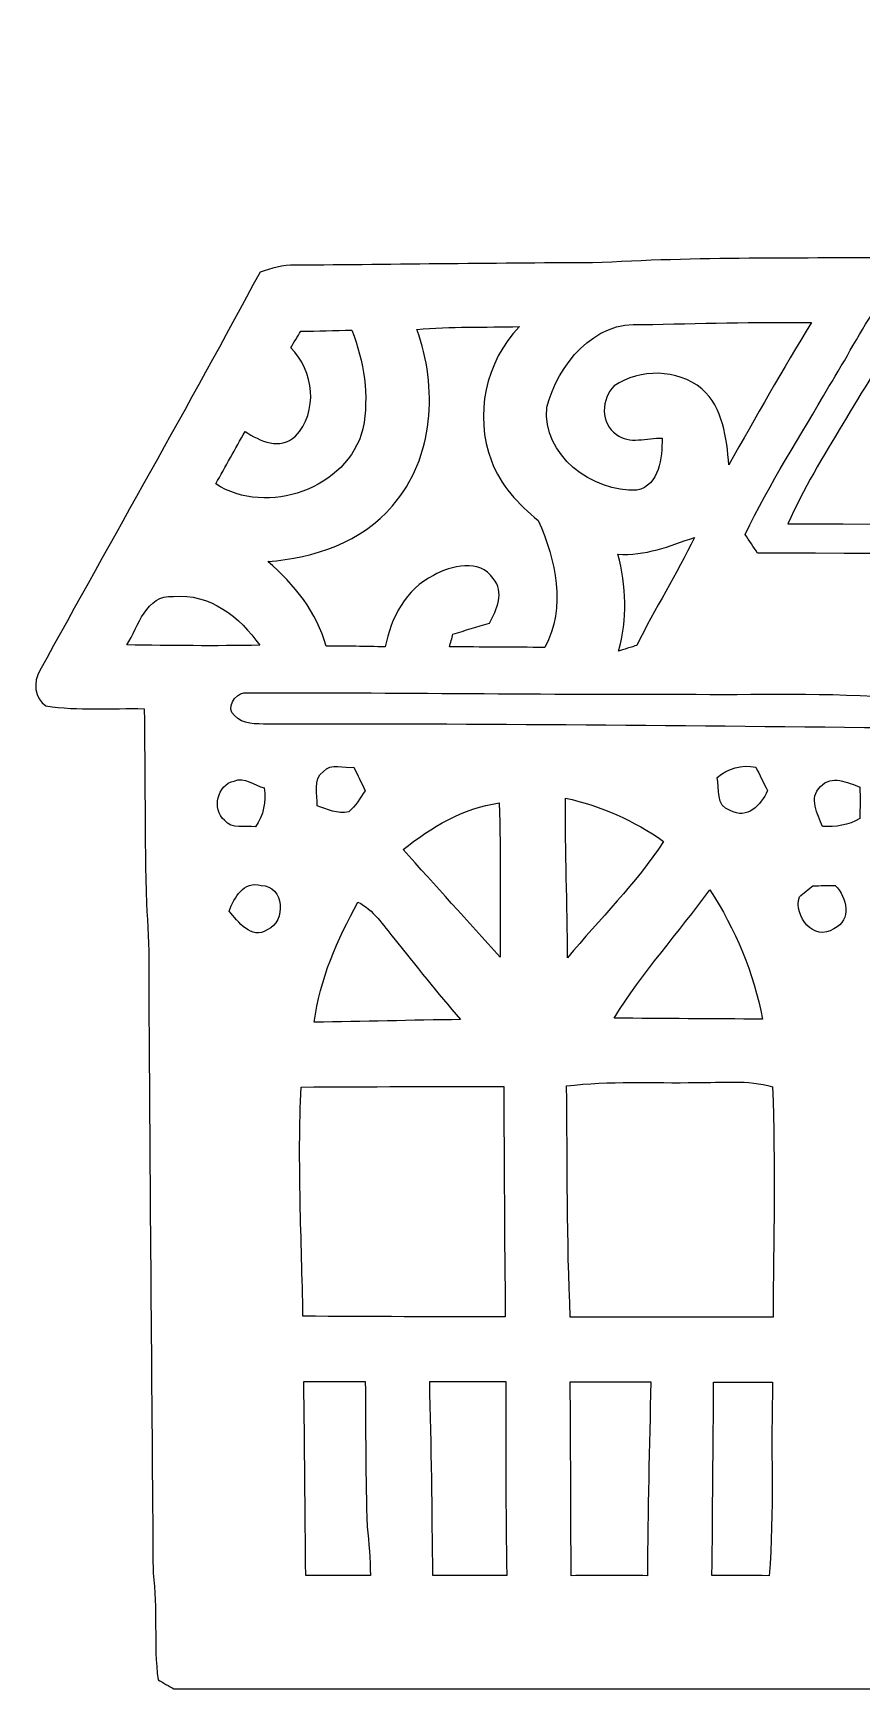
# Model space of a CAD drawing. Header units: centimetres. Extents: x -12.6 to 12.6, y -12.1 to 12.1.
# Drawn here: x -12.56 to -8.19, y -12.12 to -3.38 of the extents above; entities that cross this region are included whole.
import ezdxf

# ---------------------------------------------------------------- set-up
doc = ezdxf.new("R2010")
doc.units = ezdxf.units.CM
doc.header["$MEASUREMENT"] = 0
doc.layers.add('Camada 1', color=7, linetype='Continuous')

msp = doc.modelspace()

# ---------------------------------------------------------------- linework, layer by layer
at = {"layer": 'Camada 1', "color": 156}
for points, knots in [([(-0.26599, 12.0149), (-0.23459, 12.12285), (-0.11465, 12.13131), (-0.0208, 12.12215), (-0.0208, 12.12215), (0.00669, 12.0784), (0.04833, 12.03889), (0.05503, 11.98491), (0.05503, 11.98491), (0.08325, 11.75526), (0.08819, 11.52348), (0.09277, 11.29242), (0.09277, 11.29242), (0.26175, 11.29276), (0.43074, 11.30299), (0.60006, 11.3037), (0.60006, 11.3037), (0.67062, 11.30758), (0.74507, 11.2843), (0.79092, 11.22785), (0.79092, 11.22785), (0.81667, 11.16541), (0.79974, 11.09698), (0.79621, 11.03206), (0.79621, 11.03206), (0.59265, 10.90436), (0.34113, 10.97879), (0.11535, 10.95375), (0.11535, 10.95375), (0.1337, 10.4147), (0.18204, 9.87671), (0.19227, 9.33767), (0.19227, 9.33767), (0.89605, 8.49806), (1.59349, 7.65315), (2.29551, 6.81177), (2.29551, 6.81177), (2.35725, 6.7564), (2.35937, 6.67385), (2.34314, 6.59765), (2.34314, 6.59765), (2.28389, 6.57153), (2.22566, 6.54368), (2.16746, 6.51581), (2.16746, 6.51581), (2.31775, 5.28214), (2.47227, 4.04812), (2.60173, 2.81235), (2.60173, 2.81235), (2.60173, 2.81235), (2.61725, 2.78977), (2.61725, 2.78977), (2.61725, 2.78977), (2.63455, 2.45709), (2.69662, 2.12865), (2.73297, 1.79811), (2.73297, 1.79811), (2.87584, 0.56161), (3.03035, -0.6738), (3.17112, -1.91065), (3.17112, -1.91065), (3.22403, -2.31281), (3.26214, -2.7178), (3.32422, -3.11855), (3.32422, -3.11855), (4.38043, -3.10656), (5.43665, -3.10727), (6.49286, -3.11962), (6.49286, -3.11962), (6.67315, -3.13055), (6.8594, -3.10339), (7.03509, -3.15701), (7.03509, -3.15701), (7.32225, -3.62408), (7.59882, -4.09787), (7.8867, -4.56459), (7.8867, -4.56459), (8.42186, -4.57059), (8.95702, -4.57129), (9.49254, -4.58082), (9.49254, -4.58082), (10.07674, -4.61432), (10.66411, -4.59105), (11.24937, -4.61222), (11.24937, -4.61222), (11.28854, -4.61785), (11.32592, -4.63232), (11.36438, -4.64397), (11.36438, -4.64397), (11.74396, -5.34882), (12.14049, -6.04485), (12.52643, -6.74616), (12.52643, -6.74616), (12.57123, -6.81601), (12.54266, -6.93985), (12.44635, -6.93914), (12.44635, -6.93914), (12.28936, -6.95147), (12.13131, -6.93666), (11.97468, -6.95466), (11.97468, -6.95466), (11.97892, -8.55169), (11.98138, -10.14835), (11.98633, -11.74537), (11.98633, -11.74537), (11.98421, -11.85969), (12.00396, -11.98138), (11.94717, -12.08722), (11.94717, -12.08722), (9.44633, -12.09428), (6.94513, -12.0904), (4.44429, -12.09286), (4.44429, -12.09286), (4.07987, -12.08546), (3.71615, -12.11721), (3.35138, -12.10556), (3.35138, -12.10556), (2.98626, -12.1098), (2.62078, -12.10768), (2.25565, -12.10522), (2.25565, -12.10522), (-2.43592, -12.11297), (-7.12786, -12.11297), (-11.81946, -12.11226), (-11.81946, -12.11226), (-11.83993, -12.10027), (-11.88085, -12.07628), (-11.90166, -12.06429), (-11.90166, -12.06429), (-11.92706, -11.87767), (-11.90201, -11.68822), (-11.92812, -11.50196), (-11.92812, -11.50196), (-11.93518, -10.54876), (-11.944, -9.59555), (-11.94928, -8.6427), (-11.94928, -8.6427), (-11.95246, -8.4194), (-11.944, -8.19538), (-11.96374, -7.97277), (-11.96374, -7.97277), (-11.97292, -7.63023), (-11.96869, -7.28768), (-11.97539, -6.94513), (-11.97539, -6.94513), (-12.1479, -6.94231), (-12.32182, -6.95678), (-12.49257, -6.93067), (-12.49257, -6.93067), (-12.555, -6.89081), (-12.5603, -6.80332), (-12.52502, -6.74404), (-12.52502, -6.74404), (-12.13943, -6.04307), (-11.74291, -5.34811), (-11.36437, -4.64361), (-11.36437, -4.64361), (-11.3044, -4.62562), (-11.24408, -4.60516), (-11.18058, -4.60798), (-11.18058, -4.60798), (-10.64118, -4.6034), (-10.10144, -4.59598), (-9.56204, -4.59387), (-9.56204, -4.59387), (-9.01135, -4.5614), (-8.4589, -4.57412), (-7.90751, -4.56564), (-7.90751, -4.56564), (-7.81614, -4.47111), (-7.75757, -4.35256), (-7.68984, -4.24144), (-7.68984, -4.24144), (-7.47182, -3.87984), (-7.25557, -3.5172), (-7.03509, -3.15736), (-7.03509, -3.15736), (-6.96207, -3.13584), (-6.88657, -3.12313), (-6.81002, -3.1242), (-6.81002, -3.1242), (-5.64339, -3.10444), (-4.47674, -3.1108), (-3.31045, -3.11538), (-3.31045, -3.11538), (-3.278, -2.71215), (-3.21627, -2.31174), (-3.17076, -1.90994), (-3.17076, -1.90994), (-2.9979, -0.38276), (-2.83491, 1.14547), (-2.63666, 2.66982), (-2.63666, 2.66982), (-2.48849, 3.9698), (-2.31281, 5.26661), (-2.17099, 6.56695), (-2.17099, 6.56695), (-2.22885, 6.58671), (-2.28635, 6.60717), (-2.34421, 6.62693), (-2.34421, 6.62693), (-2.34879, 6.695), (-2.37313, 6.77509), (-2.31245, 6.82554), (-2.31245, 6.82554), (-1.59315, 7.66234), (-0.88018, 8.50477), (-0.15628, 9.33767), (-0.15628, 9.33767), (-0.14464, 9.5183), (-0.15945, 9.69926), (-0.16615, 9.87954), (-0.16615, 9.87954), (-0.19437, 10.23619), (-0.19967, 10.59391), (-0.22613, 10.95021), (-0.22613, 10.95021), (-0.30514, 10.94775), (-0.38452, 10.94563), (-0.46355, 10.94281), (-0.46355, 10.94281), (-0.63287, 10.93082), (-0.84632, 10.87331), (-0.97084, 11.02642), (-0.97084, 11.02642), (-0.97155, 11.05993), (-0.97296, 11.12696), (-0.97367, 11.16047), (-0.97367, 11.16047), (-0.93698, 11.19716), (-0.89923, 11.23349), (-0.86077, 11.26842), (-0.86077, 11.26842), (-0.65475, 11.27125), (-0.44874, 11.27971), (-0.2427, 11.28006), (-0.2427, 11.28006), (-0.24236, 11.52489), (-0.28821, 11.77042), (-0.26599, 12.0149)], [0, 0, 0, 0, 0.0163934, 0.0163934, 0.0163934, 0.0163934, 0.0327869, 0.0327869, 0.0327869, 0.0327869, 0.0491803, 0.0491803, 0.0491803, 0.0491803, 0.0655738, 0.0655738, 0.0655738, 0.0655738, 0.0819672, 0.0819672, 0.0819672, 0.0819672, 0.0983607, 0.0983607, 0.0983607, 0.0983607, 0.1147541, 0.1147541, 0.1147541, 0.1147541, 0.1311475, 0.1311475, 0.1311475, 0.1311475, 0.147541, 0.147541, 0.147541, 0.147541, 0.1639344, 0.1639344, 0.1639344, 0.1639344, 0.1803279, 0.1803279, 0.1803279, 0.1803279, 0.1967213, 0.1967213, 0.1967213, 0.1967213, 0.2131148, 0.2131148, 0.2131148, 0.2131148, 0.2295082, 0.2295082, 0.2295082, 0.2295082, 0.2459016, 0.2459016, 0.2459016, 0.2459016, 0.2622951, 0.2622951, 0.2622951, 0.2622951, 0.2786885, 0.2786885, 0.2786885, 0.2786885, 0.295082, 0.295082, 0.295082, 0.295082, 0.3114754, 0.3114754, 0.3114754, 0.3114754, 0.3278689, 0.3278689, 0.3278689, 0.3278689, 0.3442623, 0.3442623, 0.3442623, 0.3442623, 0.3606557, 0.3606557, 0.3606557, 0.3606557, 0.3770492, 0.3770492, 0.3770492, 0.3770492, 0.3934426, 0.3934426, 0.3934426, 0.3934426, 0.4098361, 0.4098361, 0.4098361, 0.4098361, 0.4262295, 0.4262295, 0.4262295, 0.4262295, 0.442623, 0.442623, 0.442623, 0.442623, 0.4590164, 0.4590164, 0.4590164, 0.4590164, 0.4754098, 0.4754098, 0.4754098, 0.4754098, 0.4918033, 0.4918033, 0.4918033, 0.4918033, 0.5081967, 0.5081967, 0.5081967, 0.5081967, 0.5245902, 0.5245902, 0.5245902, 0.5245902, 0.5409836, 0.5409836, 0.5409836, 0.5409836, 0.557377, 0.557377, 0.557377, 0.557377, 0.5737705, 0.5737705, 0.5737705, 0.5737705, 0.5901639, 0.5901639, 0.5901639, 0.5901639, 0.6065574, 0.6065574, 0.6065574, 0.6065574, 0.6229508, 0.6229508, 0.6229508, 0.6229508, 0.6393443, 0.6393443, 0.6393443, 0.6393443, 0.6557377, 0.6557377, 0.6557377, 0.6557377, 0.6721311, 0.6721311, 0.6721311, 0.6721311, 0.6885246, 0.6885246, 0.6885246, 0.6885246, 0.704918, 0.704918, 0.704918, 0.704918, 0.7213115, 0.7213115, 0.7213115, 0.7213115, 0.7377049, 0.7377049, 0.7377049, 0.7377049, 0.7540984, 0.7540984, 0.7540984, 0.7540984, 0.7704918, 0.7704918, 0.7704918, 0.7704918, 0.7868852, 0.7868852, 0.7868852, 0.7868852, 0.8032787, 0.8032787, 0.8032787, 0.8032787, 0.8196721, 0.8196721, 0.8196721, 0.8196721, 0.8360656, 0.8360656, 0.8360656, 0.8360656, 0.852459, 0.852459, 0.852459, 0.852459, 0.8688525, 0.8688525, 0.8688525, 0.8688525, 0.8852459, 0.8852459, 0.8852459, 0.8852459, 0.9016393, 0.9016393, 0.9016393, 0.9016393, 0.9180328, 0.9180328, 0.9180328, 0.9180328, 0.9344262, 0.9344262, 0.9344262, 0.9344262, 0.9508197, 0.9508197, 0.9508197, 0.9508197, 0.9672131, 0.9672131, 0.9672131, 0.9672131, 1, 1, 1, 1]), ([(-8.10259, -4.81365), (-8.10259, -4.81365), (-8.10259, -4.81365), (-8.10259, -4.81365), (-8.10259, -4.81365), (-8.20173, -4.95053), (-8.27581, -5.10433), (-8.36647, -5.24722), (-8.36647, -5.24722), (-8.51429, -5.5065), (-8.67974, -5.75697), (-8.80779, -6.02721), (-8.80779, -6.02721), (-8.78593, -6.05966), (-8.76405, -6.09211), (-8.74254, -6.12493), (-8.74254, -6.12493), (-7.11624, -6.13163), (-5.48993, -6.12563), (-3.86362, -6.12386), (-3.86362, -6.12386), (-3.82905, -6.06812), (-3.83151, -5.96299), (-3.919, -5.97358), (-3.919, -5.97358), (-5.4737, -5.96864), (-7.02875, -5.97534), (-8.58343, -5.97076), (-8.58343, -5.97076), (-8.41551, -5.60599), (-8.17633, -5.27826), (-7.989, -4.92371), (-7.989, -4.92371), (-7.98477, -4.88492), (-7.98265, -4.84575), (-7.9823, -4.80694), (-7.9823, -4.80694), (-8.02251, -4.8073), (-8.06273, -4.80942), (-8.10259, -4.81365)], [0, 0, 0, 0, 0.0909091, 0.0909091, 0.0909091, 0.0909091, 0.1818182, 0.1818182, 0.1818182, 0.1818182, 0.2727273, 0.2727273, 0.2727273, 0.2727273, 0.3636364, 0.3636364, 0.3636364, 0.3636364, 0.4545455, 0.4545455, 0.4545455, 0.4545455, 0.5454545, 0.5454545, 0.5454545, 0.5454545, 0.6363636, 0.6363636, 0.6363636, 0.6363636, 0.7272727, 0.7272727, 0.7272727, 0.7272727, 0.8181818, 0.8181818, 0.8181818, 0.8181818, 1, 1, 1, 1]), ([(-11.15025, -4.95582), (-11.15025, -4.95582), (-11.15025, -4.95582), (-11.15025, -4.95582), (-11.15025, -4.95582), (-11.16329, -4.97769), (-11.18975, -5.02143), (-11.20281, -5.04296), (-11.20281, -5.04296), (-11.07828, -5.16149), (-11.05675, -5.38268), (-11.17776, -5.50862), (-11.17776, -5.50862), (-11.25889, -5.58553), (-11.36473, -5.53507), (-11.44305, -5.48357), (-11.44305, -5.48357), (-11.49491, -5.57564), (-11.54641, -5.66807), (-11.59792, -5.7605), (-11.59792, -5.7605), (-11.32945, -5.93372), (-10.90259, -5.78626), (-10.82216, -5.46981), (-10.82216, -5.46981), (-10.78759, -5.29483), (-10.81757, -5.11493), (-10.88072, -4.94982), (-10.88072, -4.94982), (-10.97068, -4.95229), (-11.06028, -4.9537), (-11.15025, -4.95582)], [0, 0, 0, 0, 0.1111111, 0.1111111, 0.1111111, 0.1111111, 0.2222222, 0.2222222, 0.2222222, 0.2222222, 0.3333333, 0.3333333, 0.3333333, 0.3333333, 0.4444444, 0.4444444, 0.4444444, 0.4444444, 0.5555556, 0.5555556, 0.5555556, 0.5555556, 0.6666667, 0.6666667, 0.6666667, 0.6666667, 0.7777778, 0.7777778, 0.7777778, 0.7777778, 1, 1, 1, 1]), ([(-10.53853, -4.94595), (-10.53853, -4.94595), (-10.53853, -4.94595), (-10.53853, -4.94595), (-10.53853, -4.94595), (-10.42634, -5.2511), (-10.44575, -5.62292), (-10.66694, -5.8755), (-10.66694, -5.8755), (-10.82709, -6.06918), (-11.08075, -6.14997), (-11.32381, -6.16937), (-11.32381, -6.16937), (-11.18446, -6.28967), (-11.06557, -6.43607), (-11.01548, -6.61634), (-11.01548, -6.61634), (-10.91212, -6.61528), (-10.8084, -6.61634), (-10.70468, -6.61987), (-10.70468, -6.61987), (-10.67541, -6.46606), (-10.59568, -6.31437), (-10.45033, -6.24275), (-10.45033, -6.24275), (-10.35685, -6.19054), (-10.20692, -6.1535), (-10.1353, -6.25863), (-10.1353, -6.25863), (-10.07392, -6.33024), (-10.11766, -6.42338), (-10.15576, -6.49464), (-10.15576, -6.49464), (-10.22032, -6.51191), (-10.28382, -6.53238), (-10.34768, -6.55284), (-10.34768, -6.55284), (-10.35226, -6.56943), (-10.36143, -6.60259), (-10.36602, -6.61916), (-10.36602, -6.61916), (-10.19845, -6.62023), (-10.03053, -6.62094), (-9.86296, -6.62235), (-9.86296, -6.62235), (-9.74866, -6.40891), (-9.80651, -6.16232), (-9.89824, -5.95277), (-9.89824, -5.95277), (-10.00195, -5.86809), (-10.09861, -5.76721), (-10.14448, -5.63915), (-10.14448, -5.63915), (-10.23725, -5.39962), (-10.17622, -5.11457), (-9.99771, -4.93112), (-9.99771, -4.93112), (-10.17799, -4.93572), (-10.35861, -4.93006), (-10.53853, -4.94595)], [0, 0, 0, 0, 0.0625, 0.0625, 0.0625, 0.0625, 0.125, 0.125, 0.125, 0.125, 0.1875, 0.1875, 0.1875, 0.1875, 0.25, 0.25, 0.25, 0.25, 0.3125, 0.3125, 0.3125, 0.3125, 0.375, 0.375, 0.375, 0.375, 0.4375, 0.4375, 0.4375, 0.4375, 0.5, 0.5, 0.5, 0.5, 0.5625, 0.5625, 0.5625, 0.5625, 0.625, 0.625, 0.625, 0.625, 0.6875, 0.6875, 0.6875, 0.6875, 0.75, 0.75, 0.75, 0.75, 0.8125, 0.8125, 0.8125, 0.8125, 0.875, 0.875, 0.875, 0.875, 1, 1, 1, 1]), ([(-9.85237, -5.35657), (-9.85237, -5.35657), (-9.85237, -5.35657), (-9.85237, -5.35657), (-9.85237, -5.35657), (-9.88166, -5.60492), (-9.61036, -5.80672), (-9.3793, -5.79366), (-9.3793, -5.79366), (-9.25759, -5.76757), (-9.2456, -5.62151), (-9.24525, -5.51921), (-9.24525, -5.51921), (-9.32427, -5.51568), (-9.41846, -5.55483), (-9.48654, -5.49909), (-9.48654, -5.49909), (-9.57227, -5.44617), (-9.56627, -5.30825), (-9.49818, -5.24369), (-9.49818, -5.24369), (-9.35955, -5.1509), (-9.16763, -5.15408), (-9.03604, -5.25885), (-9.03604, -5.25885), (-8.92351, -5.3601), (-8.90587, -5.51814), (-8.89317, -5.66032), (-8.89317, -5.66032), (-8.75242, -5.40737), (-8.60918, -5.1562), (-8.45784, -4.9096), (-8.45784, -4.9096), (-8.75558, -4.90607), (-9.05298, -4.91525), (-9.35073, -4.92054), (-9.35073, -4.92054), (-9.60296, -4.89761), (-9.79628, -5.13291), (-9.85237, -5.35657)], [0, 0, 0, 0, 0.0909091, 0.0909091, 0.0909091, 0.0909091, 0.1818182, 0.1818182, 0.1818182, 0.1818182, 0.2727273, 0.2727273, 0.2727273, 0.2727273, 0.3636364, 0.3636364, 0.3636364, 0.3636364, 0.4545455, 0.4545455, 0.4545455, 0.4545455, 0.5454545, 0.5454545, 0.5454545, 0.5454545, 0.6363636, 0.6363636, 0.6363636, 0.6363636, 0.7272727, 0.7272727, 0.7272727, 0.7272727, 0.8181818, 0.8181818, 0.8181818, 0.8181818, 1, 1, 1, 1]), ([(-9.47807, -6.13021), (-9.47807, -6.13021), (-9.47807, -6.13021), (-9.47807, -6.13021), (-9.47807, -6.13021), (-9.43539, -6.29813), (-9.42586, -6.47417), (-9.47561, -6.64209), (-9.47561, -6.64209), (-9.45126, -6.63434), (-9.40293, -6.61916), (-9.3786, -6.61141), (-9.3786, -6.61141), (-9.2844, -6.41809), (-9.16798, -6.23639), (-9.07485, -6.04237), (-9.07485, -6.04237), (-9.20573, -6.08717), (-9.33626, -6.14186), (-9.47807, -6.13021)], [0, 0, 0, 0, 0.1666667, 0.1666667, 0.1666667, 0.1666667, 0.3333333, 0.3333333, 0.3333333, 0.3333333, 0.5, 0.5, 0.5, 0.5, 0.6666667, 0.6666667, 0.6666667, 0.6666667, 1, 1, 1, 1]), ([(-12.06676, -6.60929), (-12.06676, -6.60929), (-12.06676, -6.60929), (-12.06676, -6.60929), (-12.06676, -6.60929), (-11.83322, -6.61175), (-11.59968, -6.61563), (-11.36614, -6.6107), (-11.36614, -6.6107), (-11.46845, -6.46324), (-11.63108, -6.33518), (-11.82052, -6.35387), (-11.82052, -6.35387), (-11.96728, -6.3433), (-12.00502, -6.51157), (-12.06676, -6.60929)], [0, 0, 0, 0, 0.2, 0.2, 0.2, 0.2, 0.4, 0.4, 0.4, 0.4, 0.6, 0.6, 0.6, 0.6, 1, 1, 1, 1]), ([(-11.45011, -6.86152), (-11.45011, -6.86152), (-11.45011, -6.86152), (-11.45011, -6.86152), (-11.45011, -6.86152), (-11.49667, -6.86505), (-11.54677, -6.94513), (-11.49914, -6.98076), (-11.49914, -6.98076), (-11.45857, -7.03226), (-11.38272, -7.0231), (-11.32416, -7.02734), (-11.32416, -7.02734), (-10.20586, -7.02344), (-9.0872, -7.03615), (-7.96924, -7.04778), (-7.96924, -7.04778), (-7.88811, -7.06261), (-7.84294, -6.93242), (-7.91386, -6.89751), (-7.91386, -6.89751), (-8.29591, -6.85553), (-8.68186, -6.87351), (-9.06603, -6.86893), (-9.06603, -6.86893), (-9.86049, -6.8721), (-10.65565, -6.8587), (-11.45011, -6.86152)], [0, 0, 0, 0, 0.125, 0.125, 0.125, 0.125, 0.25, 0.25, 0.25, 0.25, 0.375, 0.375, 0.375, 0.375, 0.5, 0.5, 0.5, 0.5, 0.625, 0.625, 0.625, 0.625, 0.75, 0.75, 0.75, 0.75, 1, 1, 1, 1]), ([(-11.03029, -7.27638), (-11.03029, -7.27638), (-11.03029, -7.27638), (-11.03029, -7.27638), (-11.03029, -7.27638), (-11.08992, -7.31731), (-11.05746, -7.39705), (-11.06416, -7.45737), (-11.06416, -7.45737), (-11.01055, -7.47535), (-10.95551, -7.50181), (-10.8973, -7.48911), (-10.8973, -7.48911), (-10.85991, -7.45912), (-10.83733, -7.41574), (-10.81016, -7.37763), (-10.81016, -7.37763), (-10.83027, -7.33636), (-10.85038, -7.29473), (-10.86979, -7.25382), (-10.86979, -7.25382), (-10.922, -7.26086), (-10.9915, -7.22982), (-11.03029, -7.27638)], [0, 0, 0, 0, 0.1428571, 0.1428571, 0.1428571, 0.1428571, 0.2857143, 0.2857143, 0.2857143, 0.2857143, 0.4285714, 0.4285714, 0.4285714, 0.4285714, 0.5714286, 0.5714286, 0.5714286, 0.5714286, 0.7142857, 0.7142857, 0.7142857, 0.7142857, 1, 1, 1, 1]), ([(-8.95562, -7.30708), (-8.95562, -7.30708), (-8.95562, -7.30708), (-8.95562, -7.30708), (-8.95562, -7.30708), (-8.9415, -7.36776), (-8.96479, -7.45878), (-8.88682, -7.48135), (-8.88682, -7.48135), (-8.79722, -7.53251), (-8.72455, -7.45243), (-8.68962, -7.37729), (-8.68962, -7.37729), (-8.71078, -7.33565), (-8.73125, -7.29438), (-8.75171, -7.25311), (-8.75171, -7.25311), (-8.8272, -7.23864), (-8.89599, -7.26052), (-8.95562, -7.30708)], [0, 0, 0, 0, 0.1666667, 0.1666667, 0.1666667, 0.1666667, 0.3333333, 0.3333333, 0.3333333, 0.3333333, 0.5, 0.5, 0.5, 0.5, 0.6666667, 0.6666667, 0.6666667, 0.6666667, 1, 1, 1, 1]), ([(-11.55206, -7.53356), (-11.55206, -7.53356), (-11.55206, -7.53356), (-11.55206, -7.53356), (-11.55206, -7.53356), (-11.51361, -7.58367), (-11.44235, -7.5586), (-11.38872, -7.56849), (-11.38872, -7.56849), (-11.34533, -7.50675), (-11.33228, -7.43584), (-11.34286, -7.36211), (-11.34286, -7.36211), (-11.39542, -7.35047), (-11.44622, -7.3032), (-11.50161, -7.32649), (-11.50161, -7.32649), (-11.5898, -7.34589), (-11.62014, -7.4743), (-11.55206, -7.53356)], [0, 0, 0, 0, 0.1666667, 0.1666667, 0.1666667, 0.1666667, 0.3333333, 0.3333333, 0.3333333, 0.3333333, 0.5, 0.5, 0.5, 0.5, 0.6666667, 0.6666667, 0.6666667, 0.6666667, 1, 1, 1, 1]), ([(-8.41057, -7.35541), (-8.41057, -7.35541), (-8.41057, -7.35541), (-8.41057, -7.35541), (-8.41057, -7.35541), (-8.47583, -7.41644), (-8.42468, -7.49969), (-8.40069, -7.56673), (-8.40069, -7.56673), (-8.33154, -7.56813), (-8.26311, -7.56108), (-8.20314, -7.52403), (-8.20314, -7.52403), (-8.20208, -7.46865), (-8.20208, -7.41362), (-8.20278, -7.35894), (-8.20278, -7.35894), (-8.2684, -7.33319), (-8.3513, -7.29262), (-8.41057, -7.35541)], [0, 0, 0, 0, 0.1666667, 0.1666667, 0.1666667, 0.1666667, 0.3333333, 0.3333333, 0.3333333, 0.3333333, 0.5, 0.5, 0.5, 0.5, 0.6666667, 0.6666667, 0.6666667, 0.6666667, 1, 1, 1, 1]), ([(-9.75395, -7.4168), (-9.75395, -7.4168), (-9.75395, -7.4168), (-9.75395, -7.4168), (-9.75395, -7.4168), (-9.75818, -7.69725), (-9.74407, -7.97772), (-9.74407, -8.25853), (-9.74407, -8.25853), (-9.57579, -8.0539), (-9.38212, -7.86765), (-9.23748, -7.64504), (-9.23748, -7.64504), (-9.3927, -7.53533), (-9.56768, -7.45666), (-9.75395, -7.4168)], [0, 0, 0, 0, 0.2, 0.2, 0.2, 0.2, 0.4, 0.4, 0.4, 0.4, 0.6, 0.6, 0.6, 0.6, 1, 1, 1, 1]), ([(-10.61014, -7.68738), (-10.61014, -7.68738), (-10.61014, -7.68738), (-10.61014, -7.68738), (-10.61014, -7.68738), (-10.4401, -7.87681), (-10.26971, -8.06591), (-10.09896, -8.25465), (-10.09896, -8.25465), (-10.09896, -7.98371), (-10.09508, -7.71243), (-10.10355, -7.44185), (-10.10355, -7.44185), (-10.29405, -7.46794), (-10.46162, -7.57061), (-10.61014, -7.68738)], [0, 0, 0, 0, 0.2, 0.2, 0.2, 0.2, 0.4, 0.4, 0.4, 0.4, 0.6, 0.6, 0.6, 0.6, 1, 1, 1, 1]), ([(-11.52771, -8.01193), (-11.52771, -8.01193), (-11.52771, -8.01193), (-11.52771, -8.01193), (-11.52771, -8.01193), (-11.47938, -8.06838), (-11.4113, -8.16504), (-11.32628, -8.11072), (-11.32628, -8.11072), (-11.22362, -8.06838), (-11.23773, -7.87681), (-11.35803, -7.87681), (-11.35803, -7.87681), (-11.45257, -7.85213), (-11.49879, -7.93996), (-11.52771, -8.01193)], [0, 0, 0, 0, 0.2, 0.2, 0.2, 0.2, 0.4, 0.4, 0.4, 0.4, 0.6, 0.6, 0.6, 0.6, 1, 1, 1, 1]), ([(-9.49818, -8.57566), (-9.49818, -8.57566), (-9.49818, -8.57566), (-9.49818, -8.57566), (-9.49818, -8.57566), (-9.23748, -8.57919), (-8.97713, -8.58026), (-8.71643, -8.58166), (-8.71643, -8.58166), (-8.76194, -8.3379), (-8.86001, -8.10718), (-8.99406, -7.89939), (-8.99406, -7.89939), (-9.15846, -8.12729), (-9.35002, -8.33613), (-9.49818, -8.57566)], [0, 0, 0, 0, 0.2, 0.2, 0.2, 0.2, 0.4, 0.4, 0.4, 0.4, 0.6, 0.6, 0.6, 0.6, 1, 1, 1, 1]), ([(-8.45114, -7.87893), (-8.45114, -7.87893), (-8.45114, -7.87893), (-8.45114, -7.87893), (-8.45114, -7.87893), (-8.46878, -7.89305), (-8.50406, -7.92161), (-8.52205, -7.93608), (-8.52205, -7.93608), (-8.5538, -8.0405), (-8.44549, -8.17527), (-8.34001, -8.10506), (-8.34001, -8.10506), (-8.24194, -8.0585), (-8.27087, -7.94103), (-8.33296, -7.87717), (-8.33296, -7.87717), (-8.37247, -7.87717), (-8.41198, -7.87788), (-8.45114, -7.87893)], [0, 0, 0, 0, 0.1666667, 0.1666667, 0.1666667, 0.1666667, 0.3333333, 0.3333333, 0.3333333, 0.3333333, 0.5, 0.5, 0.5, 0.5, 0.6666667, 0.6666667, 0.6666667, 0.6666667, 1, 1, 1, 1]), ([(-10.84826, -7.96466), (-10.84826, -7.96466), (-10.84826, -7.96466), (-10.84826, -7.96466), (-10.84826, -7.96466), (-10.95763, -8.16151), (-11.04935, -8.37211), (-11.07898, -8.5972), (-11.07898, -8.5972), (-10.82181, -8.59508), (-10.56498, -8.58697), (-10.30781, -8.58378), (-10.30781, -8.58378), (-10.42951, -8.44444), (-10.54312, -8.29839), (-10.65952, -8.15481), (-10.65952, -8.15481), (-10.71633, -8.08601), (-10.76606, -8.00593), (-10.84826, -7.96466)], [0, 0, 0, 0, 0.1666667, 0.1666667, 0.1666667, 0.1666667, 0.3333333, 0.3333333, 0.3333333, 0.3333333, 0.5, 0.5, 0.5, 0.5, 0.6666667, 0.6666667, 0.6666667, 0.6666667, 1, 1, 1, 1]), ([(-9.74937, -8.93375), (-9.74937, -8.93375), (-9.74937, -8.93375), (-9.74937, -8.93375), (-9.74937, -8.93375), (-9.74372, -9.34013), (-9.74866, -9.74653), (-9.72925, -10.15259), (-9.72925, -10.15259), (-9.37294, -10.15012), (-9.017, -10.15434), (-8.66069, -10.15259), (-8.66069, -10.15259), (-8.65786, -9.7476), (-8.64729, -9.34295), (-8.66352, -8.93833), (-8.66352, -8.93833), (-8.79404, -8.89952), (-8.93127, -8.9175), (-9.06497, -8.91575), (-9.06497, -8.91575), (-9.29322, -8.91998), (-9.52217, -8.90588), (-9.74937, -8.93375)], [0, 0, 0, 0, 0.1428571, 0.1428571, 0.1428571, 0.1428571, 0.2857143, 0.2857143, 0.2857143, 0.2857143, 0.4285714, 0.4285714, 0.4285714, 0.4285714, 0.5714286, 0.5714286, 0.5714286, 0.5714286, 0.7142857, 0.7142857, 0.7142857, 0.7142857, 1, 1, 1, 1]), ([(-11.14848, -8.93938), (-11.14848, -8.93938), (-11.14848, -8.93938), (-11.14848, -8.93938), (-11.14848, -8.93938), (-11.16718, -9.34154), (-11.1453, -9.74443), (-11.13825, -10.14694), (-11.13825, -10.14694), (-10.78264, -10.15188), (-10.4274, -10.14871), (-10.0718, -10.15118), (-10.0718, -10.15118), (-10.07568, -9.74619), (-10.07921, -9.34154), (-10.07921, -8.93692), (-10.07921, -8.93692), (-10.43552, -8.93375), (-10.79217, -8.93938), (-11.14848, -8.93938)], [0, 0, 0, 0, 0.1666667, 0.1666667, 0.1666667, 0.1666667, 0.3333333, 0.3333333, 0.3333333, 0.3333333, 0.5, 0.5, 0.5, 0.5, 0.6666667, 0.6666667, 0.6666667, 0.6666667, 1, 1, 1, 1]), ([(-11.13437, -10.49197), (-11.13437, -10.49197), (-11.13437, -10.49197), (-11.13437, -10.49197), (-11.13437, -10.49197), (-11.12872, -10.83274), (-11.12801, -11.17353), (-11.12343, -11.51466), (-11.12343, -11.51466), (-11.00949, -11.51395), (-10.89589, -11.51395), (-10.78229, -11.51395), (-10.78229, -11.51395), (-10.78547, -11.42787), (-10.78935, -11.34251), (-10.80028, -11.25748), (-10.80028, -11.25748), (-10.80805, -11.00208), (-10.8077, -10.74632), (-10.80981, -10.4909), (-10.80981, -10.4909), (-10.91811, -10.4909), (-11.02606, -10.4909), (-11.13437, -10.49197)], [0, 0, 0, 0, 0.1428571, 0.1428571, 0.1428571, 0.1428571, 0.2857143, 0.2857143, 0.2857143, 0.2857143, 0.4285714, 0.4285714, 0.4285714, 0.4285714, 0.5714286, 0.5714286, 0.5714286, 0.5714286, 0.7142857, 0.7142857, 0.7142857, 0.7142857, 1, 1, 1, 1]), ([(-10.47044, -10.49126), (-10.47044, -10.49126), (-10.47044, -10.49126), (-10.47044, -10.49126), (-10.47044, -10.49126), (-10.46127, -10.83239), (-10.45703, -11.17353), (-10.45386, -11.51502), (-10.45386, -11.51502), (-10.32368, -11.51395), (-10.19386, -11.51395), (-10.06404, -11.51431), (-10.06404, -11.51431), (-10.07074, -11.17353), (-10.06897, -10.83274), (-10.06933, -10.49197), (-10.06933, -10.49197), (-10.20303, -10.49231), (-10.33674, -10.49197), (-10.47044, -10.49126)], [0, 0, 0, 0, 0.1666667, 0.1666667, 0.1666667, 0.1666667, 0.3333333, 0.3333333, 0.3333333, 0.3333333, 0.5, 0.5, 0.5, 0.5, 0.6666667, 0.6666667, 0.6666667, 0.6666667, 1, 1, 1, 1]), ([(-9.73032, -10.49372), (-9.73032, -10.49372), (-9.73032, -10.49372), (-9.73032, -10.49372), (-9.73032, -10.49372), (-9.72608, -10.83415), (-9.72749, -11.17458), (-9.72466, -11.51536), (-9.72466, -11.51536), (-9.59062, -11.51361), (-9.45656, -11.51325), (-9.3225, -11.51536), (-9.3225, -11.51536), (-9.32144, -11.17494), (-9.31156, -10.83451), (-9.30557, -10.49408), (-9.30557, -10.49408), (-9.44703, -10.49231), (-9.58885, -10.49231), (-9.73032, -10.49372)], [0, 0, 0, 0, 0.1666667, 0.1666667, 0.1666667, 0.1666667, 0.3333333, 0.3333333, 0.3333333, 0.3333333, 0.5, 0.5, 0.5, 0.5, 0.6666667, 0.6666667, 0.6666667, 0.6666667, 1, 1, 1, 1]), ([(-8.97395, -10.49479), (-8.97395, -10.49479), (-8.97395, -10.49479), (-8.97395, -10.49479), (-8.97395, -10.49479), (-8.97678, -10.83486), (-8.9789, -11.17494), (-8.98277, -11.51502), (-8.98277, -11.51502), (-8.88188, -11.51361), (-8.78134, -11.51395), (-8.68045, -11.51573), (-8.68045, -11.51573), (-8.65434, -11.17635), (-8.67375, -10.83486), (-8.66281, -10.49479), (-8.66281, -10.49479), (-8.76652, -10.49513), (-8.87024, -10.49513), (-8.97395, -10.49479)], [0, 0, 0, 0, 0.1666667, 0.1666667, 0.1666667, 0.1666667, 0.3333333, 0.3333333, 0.3333333, 0.3333333, 0.5, 0.5, 0.5, 0.5, 0.6666667, 0.6666667, 0.6666667, 0.6666667, 1, 1, 1, 1])]:
    msp.add_open_spline(points, degree=3, knots=knots, dxfattribs=at)

doc.saveas('drawing.dxf')
